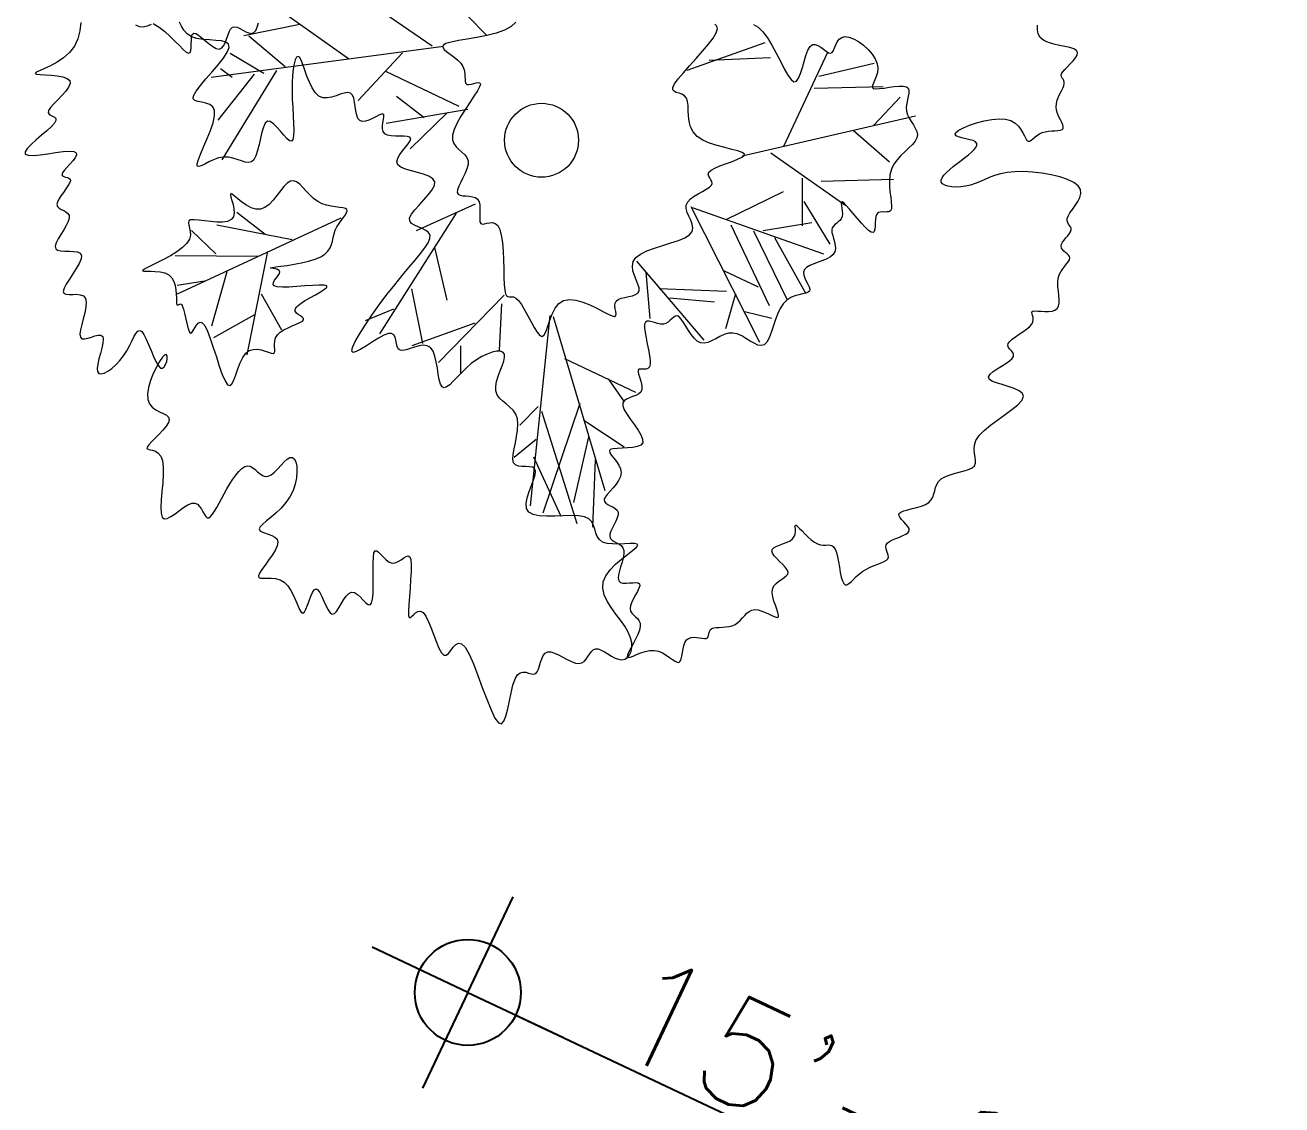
# Model space of a CAD drawing. Extents: x 2080 to 102399, y 2071 to 93424.
# Drawn here: x 81051.1 to 81335.9, y 80168.2 to 80413 of the extents above; entities that cross this region are included whole.
import ezdxf

# ---------------------------------------------------------------- set-up
doc = ezdxf.new("R2010")
doc.units = 0
doc.header["$LTSCALE"] = 20
doc.header["$MEASUREMENT"] = 0
doc.header["$PDMODE"] = 34
doc.header["$PDSIZE"] = 5
doc.layers.add('casuanut tree', color=100, linetype='Continuous', lineweight=5)
doc.layers.add('DIMLINE', color=254, linetype='Continuous')
doc.styles.add('STYLE1', font='romans.shx')
doc.dimstyles.get("Standard").update_dxf_attribs({"dimtxt": 24, "dimasz": 12, "dimexe": 0.18, "dimexo": 0.0625, "dimgap": 0, "dimtad": 1, "dimzin": 1, "dimdsep": 46, "dimlunit": 4, "dimtxsty": 'STYLE1', "dimblk": 'BLK', "dimcen": 0, "dimse1": 1, "dimse2": 1, "dimclrt": 3, "dimazin": 0, "dimtfac": 1, "dimtix": 1, "dimtmove": 2, "dimatfit": 3, "dimldrblk": 'BLK', "dimfxl": 1, "dimtolj": 1, "dimtzin": 0, "dimarcsym": 0})

# ---------------------------------------------------------------- blocks, each defined once
blk = doc.blocks.new('tr')
at = {"layer": 'casuanut tree'}
for p, q in [((-0.0583, 0.2167), (-0.2243, 0.4916)), ((-0.3239, 0.2318), (-0.4688, 0.3949)), ((-0.1639, 0.2197), (-0.333, 0.404)), ((-0.3994, 0.3164), (-0.5081, 0.3194)), ((-0.4447, 0.2439), (-0.499, 0.3164)), ((-0.487, 0.2409), (-0.5413, 0.2922)), ((-0.5473, 0.2469), (-0.5654, 0.2681)), ((-0.4628, 0.2409), (-0.6017, 0.0989)), ((-0.5051, 0.2439), (-0.5926, 0.1744)), ((-0.1428, 0.2137), (-0.5866, 0.256)), ((-0.2213, 0.2197), (-0.3239, 0.1502)), ((-0.1398, 0.0959), (-0.2605, 0.1925)), ((-0.2092, 0.0898), (-0.2515, 0.1412)), ((-0.1247, 0.0868), (-0.2817, 0.0959)), ((-0.1639, 0.0898), (-0.2485, 0.0385)), ((0.298, 0.0656), (0.455, 0.0838)), ((0.3433, 0.0747), (0.458, 0.0536)), ((0.445, -0.1163), (0.5666, 0.0392)), ((-0.6532, -0.073), (-0.6884, -0.0189)), ((-0.5062, -0.0793), (-0.6394, -0.0202)), ((-0.5539, -0.0579), (-0.5967, -0.0051)), ((0.526, -0.0217), (0.6544, -0.0487)), ((0.5395, -0.0014), (0.6476, -0.0014)), ((-0.4069, -0.0604), (-0.7425, -0.1308)), ((-0.5766, -0.0956), (-0.7299, -0.0592)), ((-0.5565, -0.0906), (-0.6394, -0.2729)), ((-0.1519, -0.0915), (-0.2726, -0.1156)), ((0.6206, -0.1163), (0.6814, -0.0758)), ((-0.6859, -0.1183), (-0.7387, -0.1145)), ((-0.6407, -0.1107), (-0.6922, -0.205)), ((-0.1911, -0.1005), (-0.3843, -0.2908)), ((0.3639, -0.1163), (0.7017, -0.1163)), ((0.5801, -0.1163), (0.6341, -0.1907)), ((0.4179, -0.1231), (0.5328, -0.2516)), ((-0.5866, -0.166), (-0.564, -0.2415)), ((-0.2454, -0.1549), (-0.2454, -0.2576)), ((0.2467, -0.1881), (0.3161, -0.4691)), ((0.249, -0.1907), (0.472, -0.3327)), ((0.4652, -0.1839), (0.445, -0.2718)), ((-0.608, -0.2025), (-0.6935, -0.2276)), ((0.307, -0.2274), (0.4248, -0.2002)), ((0.499, -0.1975), (0.6341, -0.2245)), ((-0.3058, -0.2214), (-0.3088, -0.3271)), ((0.458, -0.2274), (0.4882, -0.318)), ((-0.3481, -0.2516), (-0.4054, -0.2606)), ((0.3131, -0.2395), (0.3493, -0.4056)), ((0.3523, -0.2606), (0.3855, -0.4026)), ((-0.1368, -0.2727), (-0.2877, -0.3694)), ((0.1229, -0.2667), (0.2134, -0.4419)), ((0.3704, -0.2637), (0.464, -0.2697)), ((0.3885, -0.2818), (0.4218, -0.3966)), ((-0.1458, -0.2878), (-0.17, -0.3724)), ((0.135, -0.2908), (0.1229, -0.3785)), ((-0.2032, -0.312), (-0.33, -0.3271)), ((-0.0613, -0.3301), (-0.179, -0.6745)), ((-0.0552, -0.3331), (-0.0341, -0.6775)), ((0.1531, -0.3271), (0.2768, -0.3603)), ((0.2799, -0.3211), (0.3372, -0.3664)), ((-0.2394, -0.3482), (-0.2515, -0.3996)), ((0.1682, -0.3482), (0.2497, -0.3754)), ((0.2919, -0.3694), (0.2587, -0.4298)), ((0.301, -0.4056), (0.3493, -0.4298)), ((-0.0526, -0.416), (0.0645, -0.5084)), ((0.0195, -0.4723), (0.0397, -0.5219)), ((-0.1217, -0.4933), (-0.1639, -0.5204)), ((-0.0436, -0.5061), (-0.1585, -0.6932)), ((-0.1179, -0.5039), (-0.0999, -0.727)), ((-0.0432, -0.5386), (0.0202, -0.605)), ((-0.1398, -0.5537), (-0.1881, -0.5778)), ((-0.0413, -0.5715), (-0.0976, -0.6865)), ((-0.1517, -0.585), (-0.1269, -0.7067))]:
    blk.add_line(p, q, dxfattribs=at)
at = {"layer": 'casuanut tree', "color": 2}
blk.add_line((-0.0391, -0.6166), (-0.0729, -0.7406), dxfattribs=at)
at = {"layer": 'casuanut tree'}
for points in [[(-0.6709, 0.3806), (-0.6615, 0.3716), (-0.6529, 0.3611), (-0.6451, 0.35), (-0.6381, 0.3389), (-0.6318, 0.3287), (-0.6264, 0.3201), (-0.6217, 0.3138), (-0.6179, 0.3107), (-0.615, 0.3113), (-0.6126, 0.3148), (-0.6107, 0.3203), (-0.6089, 0.3269), (-0.6072, 0.3337), (-0.6053, 0.3397), (-0.6029, 0.344), (-0.5999, 0.3457), (-0.5962, 0.344), (-0.5917, 0.3396), (-0.5867, 0.3334), (-0.5814, 0.3262), (-0.5758, 0.3189), (-0.5702, 0.3124), (-0.5646, 0.3075), (-0.5594, 0.3051), (-0.5545, 0.3058), (-0.55, 0.3091), (-0.5457, 0.3143), (-0.5417, 0.3205), (-0.5377, 0.3269), (-0.5337, 0.3328), (-0.5297, 0.3375), (-0.5256, 0.34), (-0.5213, 0.34), (-0.5168, 0.3378), (-0.5122, 0.3343), (-0.5075, 0.33), (-0.5027, 0.3258), (-0.4979, 0.3224), (-0.4932, 0.3205), (-0.4885, 0.3209), (-0.4839, 0.324), (-0.4796, 0.3296), (-0.4756, 0.3373)], [(0.4411, 0.1222), (0.4484, 0.1148), (0.4551, 0.1045), (0.461, 0.0912), (0.4661, 0.0756), (0.4706, 0.0589), (0.4748, 0.0423), (0.4787, 0.0268), (0.4826, 0.0136), (0.4867, 0.0038), (0.4911, -0.0014), (0.496, -0.0013), (0.5013, 0.0033), (0.507, 0.0112), (0.5128, 0.0211), (0.5187, 0.0319), (0.5247, 0.0423), (0.5305, 0.0512), (0.5362, 0.0572), (0.5415, 0.0596), (0.5465, 0.0588), (0.5513, 0.0557), (0.5557, 0.0511), (0.5599, 0.046), (0.5639, 0.0412), (0.5676, 0.0375), (0.5711, 0.0358), (0.5744, 0.0367), (0.5776, 0.0397), (0.581, 0.044), (0.5846, 0.049), (0.5886, 0.0539), (0.5932, 0.058), (0.5986, 0.0604), (0.6048, 0.0606), (0.612, 0.0579), (0.6199, 0.0526), (0.6278, 0.0453), (0.6354, 0.0365), (0.6422, 0.0267), (0.6478, 0.0164), (0.6516, 0.0061), (0.6533, -0.0037), (0.6525, -0.0124), (0.6498, -0.0202), (0.646, -0.027), (0.6417, -0.0328), (0.6378, -0.0378), (0.6349, -0.0418), (0.6338, -0.0451), (0.6352, -0.0476), (0.6397, -0.0494), (0.6467, -0.0506), (0.6553, -0.0516), (0.6649, -0.0524), (0.6747, -0.0533), (0.6839, -0.0546), (0.6916, -0.0563), (0.6972, -0.0589), (0.7, -0.0623), (0.7005, -0.0665), (0.6992, -0.0715), (0.6967, -0.0772), (0.6937, -0.0833), (0.6907, -0.0899), (0.6883, -0.0968), (0.687, -0.1039), (0.6874, -0.1112), (0.6891, -0.1184), (0.6914, -0.1256), (0.6939, -0.1327), (0.6961, -0.1395), (0.6973, -0.1461), (0.6971, -0.1523), (0.6949, -0.158), (0.6904, -0.1633), (0.6838, -0.1683), (0.6759, -0.1732), (0.6671, -0.1783), (0.6579, -0.1838), (0.649, -0.19), (0.6409, -0.1971), (0.6341, -0.2054), (0.6291, -0.2148), (0.6256, -0.2252), (0.6233, -0.236), (0.6219, -0.2466), (0.6209, -0.2567), (0.62, -0.2657), (0.6189, -0.2732), (0.6172, -0.2786), (0.6147, -0.2817), (0.6114, -0.2828), (0.6076, -0.2825), (0.6034, -0.2816), (0.5992, -0.2804), (0.5951, -0.2797), (0.5912, -0.28), (0.588, -0.282), (0.5853, -0.2859), (0.5832, -0.2913), (0.5815, -0.2975), (0.5798, -0.3037), (0.578, -0.3091), (0.5759, -0.313), (0.5733, -0.3148), (0.5699, -0.3135), (0.5657, -0.3089), (0.5608, -0.3014), (0.5555, -0.292), (0.55, -0.2816), (0.5446, -0.271), (0.5395, -0.2611), (0.5351, -0.2528), (0.5317, -0.247), (0.5292, -0.2444), (0.5277, -0.2446), (0.5268, -0.247), (0.5263, -0.251), (0.5259, -0.2561), (0.5253, -0.2616), (0.5243, -0.2671), (0.5226, -0.2718), (0.5201, -0.2755), (0.5169, -0.2782), (0.5132, -0.2802), (0.5094, -0.282), (0.5057, -0.2837), (0.5024, -0.2858), (0.4997, -0.2885), (0.4979, -0.2921), (0.4971, -0.2969), (0.4971, -0.3027), (0.4975, -0.309), (0.4977, -0.3156), (0.4975, -0.3222), (0.4965, -0.3284), (0.4941, -0.3339), (0.49, -0.3383), (0.484, -0.3415), (0.4764, -0.3436), (0.4678, -0.3451), (0.4589, -0.3462), (0.4501, -0.3473), (0.442, -0.3488), (0.4352, -0.3509), (0.4303, -0.3541), (0.4276, -0.3585), (0.4268, -0.3639), (0.4274, -0.37), (0.4286, -0.3762), (0.4301, -0.3823), (0.4313, -0.3879), (0.4315, -0.3925), (0.4303, -0.3958), (0.4273, -0.3976), (0.4225, -0.3982), (0.4164, -0.3982), (0.4092, -0.3982), (0.4013, -0.3986), (0.393, -0.4001), (0.3845, -0.4031), (0.3763, -0.4082), (0.3685, -0.4157), (0.3612, -0.4251), (0.3543, -0.4355), (0.3477, -0.4462), (0.3414, -0.4564), (0.3353, -0.4652), (0.3293, -0.472), (0.3234, -0.4758), (0.3174, -0.4762), (0.3114, -0.4737), (0.3053, -0.469), (0.299, -0.463), (0.2924, -0.4564), (0.2855, -0.45), (0.2782, -0.4445), (0.2704, -0.4409), (0.2622, -0.4395), (0.2536, -0.44), (0.2449, -0.4417), (0.2362, -0.444), (0.2278, -0.4461), (0.2199, -0.4475), (0.2127, -0.4475), (0.2063, -0.4454), (0.2008, -0.4407), (0.1963, -0.434), (0.1925, -0.4259), (0.1892, -0.4171), (0.1863, -0.4082), (0.1836, -0.3999), (0.1809, -0.3929), (0.1781, -0.3879), (0.175, -0.3853), (0.1716, -0.3848), (0.1679, -0.3859), (0.1639, -0.3879), (0.1596, -0.3903), (0.1551, -0.3927), (0.1504, -0.3943), (0.1455, -0.3947), (0.1403, -0.3934), (0.1351, -0.3911), (0.13, -0.3881), (0.125, -0.3852), (0.1205, -0.383), (0.1165, -0.3821), (0.1131, -0.3832), (0.1105, -0.3868), (0.1089, -0.3933), (0.1079, -0.4022), (0.1074, -0.4128), (0.1072, -0.4242), (0.1069, -0.4358), (0.1064, -0.4467), (0.1055, -0.4561), (0.1038, -0.4634), (0.1013, -0.4679), (0.098, -0.4701), (0.0944, -0.4706), (0.0906, -0.47), (0.0869, -0.4689), (0.0835, -0.468), (0.0808, -0.4678), (0.079, -0.469), (0.0783, -0.4721), (0.0783, -0.4767), (0.0788, -0.4823), (0.0793, -0.4886), (0.0795, -0.4951), (0.079, -0.5012), (0.0775, -0.5066), (0.0745, -0.5107), (0.0699, -0.5134), (0.0641, -0.5148), (0.0576, -0.5156), (0.051, -0.5164), (0.0449, -0.5175), (0.0398, -0.5196), (0.0364, -0.5232), (0.0351, -0.5288), (0.0364, -0.5367), (0.0396, -0.5464), (0.044, -0.5574), (0.0488, -0.5688), (0.0532, -0.5799), (0.0565, -0.5902), (0.0578, -0.5989), (0.0565, -0.6054), (0.0519, -0.6091), (0.0448, -0.6104), (0.0358, -0.6101), (0.0258, -0.6086), (0.0158, -0.6067), (0.0065, -0.6049), (-0.0013, -0.6039), (-0.0066, -0.6043), (-0.0088, -0.6065), (-0.0086, -0.6104), (-0.0066, -0.6157), (-0.0036, -0.622), (-0.0003, -0.6291), (0.0025, -0.6366), (0.004, -0.6442), (0.0036, -0.6516), (0.0006, -0.6585), (-0.0044, -0.6649), (-0.0107, -0.6709), (-0.0178, -0.6764), (-0.0249, -0.6814), (-0.0313, -0.6861), (-0.0363, -0.6904), (-0.0392, -0.6944), (-0.0396, -0.6981), (-0.0379, -0.7015), (-0.0348, -0.7049), (-0.0308, -0.7082), (-0.0265, -0.7117), (-0.0227, -0.7153), (-0.02, -0.7193), (-0.0189, -0.7237), (-0.02, -0.7286), (-0.0228, -0.7339), (-0.0268, -0.7394), (-0.0315, -0.745), (-0.0361, -0.7505), (-0.0403, -0.7559), (-0.0434, -0.7609), (-0.0448, -0.7654), (-0.0442, -0.7693), (-0.042, -0.7729), (-0.0386, -0.7762), (-0.0347, -0.7795), (-0.0308, -0.783), (-0.0274, -0.7869), (-0.0252, -0.7915), (-0.0246, -0.7969), (-0.026, -0.8033), (-0.029, -0.8105), (-0.0331, -0.818), (-0.0375, -0.8257), (-0.0417, -0.8331), (-0.0451, -0.84), (-0.0471, -0.8461), (-0.0471, -0.851), (-0.0446, -0.8546), (-0.0402, -0.857), (-0.0344, -0.8585), (-0.0281, -0.8596), (-0.0218, -0.8606), (-0.0162, -0.8616), (-0.012, -0.8632), (-0.0099, -0.8657), (-0.0104, -0.8692), (-0.0129, -0.8736), (-0.017, -0.8788), (-0.0219, -0.8844), (-0.0271, -0.8903), (-0.0319, -0.8963), (-0.0358, -0.902), (-0.0381, -0.9074), (-0.0383, -0.9122), (-0.037, -0.9165), (-0.0345, -0.9206), (-0.0316, -0.9247), (-0.0288, -0.9289), (-0.0267, -0.9335), (-0.0258, -0.9387), (-0.0268, -0.9446), (-0.03, -0.9513), (-0.035, -0.9587), (-0.041, -0.9662), (-0.0475, -0.9737), (-0.0537, -0.9807), (-0.059, -0.9869), (-0.0626, -0.9918), (-0.064, -0.9953), (-0.0626, -0.9969), (-0.0587, -0.9972), (-0.0529, -0.9965), (-0.0455, -0.9953), (-0.0372, -0.9941), (-0.0283, -0.9934), (-0.0195, -0.9936), (-0.0111, -0.9953), (-0.0035, -0.9987), (0.0032, -1.0034), (0.0091, -1.0089), (0.0143, -1.0146), (0.0188, -1.0199), (0.0228, -1.0243), (0.0264, -1.0271), (0.0295, -1.0279), (0.0323, -1.0263), (0.0349, -1.0226), (0.0375, -1.0174), (0.04, -1.0113), (0.0428, -1.0049), (0.0458, -0.9988), (0.0492, -0.9935), (0.0531, -0.9896), (0.0576, -0.9876), (0.0626, -0.9872), (0.0678, -0.9879), (0.073, -0.9895), (0.078, -0.9914), (0.0827, -0.9933), (0.0869, -0.9947), (0.0903, -0.9953), (0.0928, -0.9947), (0.0946, -0.9931), (0.096, -0.9909), (0.0972, -0.9882), (0.0984, -0.9855), (0.0999, -0.9829), (0.102, -0.9808), (0.1049, -0.9795), (0.1088, -0.9791), (0.1135, -0.9795), (0.119, -0.9804), (0.1249, -0.9815), (0.1312, -0.9824), (0.1375, -0.983), (0.1439, -0.9829), (0.15, -0.9817), (0.1557, -0.9795), (0.1611, -0.9764), (0.1663, -0.9728), (0.1714, -0.9692), (0.1764, -0.966), (0.1816, -0.9635), (0.187, -0.9623), (0.1927, -0.9626), (0.1988, -0.9648), (0.2051, -0.9683), (0.2113, -0.9728), (0.2172, -0.9774), (0.2226, -0.9816), (0.2273, -0.9849), (0.2309, -0.9867), (0.2333, -0.9863), (0.2343, -0.9833), (0.2342, -0.9781), (0.2335, -0.9713), (0.2326, -0.9634), (0.2318, -0.955), (0.2315, -0.9466), (0.2323, -0.9388), (0.2344, -0.9322), (0.2382, -0.927), (0.2432, -0.9232), (0.249, -0.9204), (0.255, -0.9181), (0.2606, -0.916), (0.2654, -0.9138), (0.2689, -0.911), (0.2704, -0.9074), (0.2697, -0.9026), (0.2673, -0.8968), (0.2636, -0.8905), (0.2593, -0.8839), (0.2551, -0.8773), (0.2516, -0.8711), (0.2494, -0.8656), (0.249, -0.8612), (0.2511, -0.858), (0.2551, -0.8559), (0.2607, -0.8545), (0.2672, -0.8536), (0.2742, -0.8527), (0.2812, -0.8517), (0.2876, -0.8501), (0.293, -0.8477), (0.2969, -0.8442), (0.2995, -0.84), (0.3011, -0.8355), (0.3021, -0.8312), (0.3027, -0.8274), (0.3032, -0.8247), (0.304, -0.8234), (0.3053, -0.824), (0.3074, -0.8268), (0.3103, -0.8313), (0.3137, -0.8372), (0.3177, -0.8438), (0.3221, -0.8508), (0.3269, -0.8574), (0.3318, -0.8633), (0.3369, -0.8679), (0.3419, -0.8709), (0.3468, -0.8726), (0.3515, -0.8736), (0.3559, -0.8743), (0.3597, -0.8752), (0.363, -0.877), (0.3655, -0.88), (0.3673, -0.8848), (0.3681, -0.8918), (0.3682, -0.9005), (0.3679, -0.9102), (0.3674, -0.9203), (0.3669, -0.9303), (0.3668, -0.9393), (0.3672, -0.947), (0.3684, -0.9524), (0.3706, -0.9554), (0.3738, -0.956), (0.3779, -0.9548), (0.3827, -0.9523), (0.3884, -0.9489), (0.3947, -0.945), (0.4016, -0.9412), (0.4089, -0.9378), (0.4167, -0.9353), (0.4246, -0.9335), (0.4324, -0.9322), (0.4399, -0.9312), (0.4467, -0.9302), (0.4526, -0.9291), (0.4574, -0.9276), (0.4607, -0.9254), (0.4625, -0.9225), (0.463, -0.9189), (0.4628, -0.9149), (0.4623, -0.9108), (0.4619, -0.9066), (0.4621, -0.9026), (0.4635, -0.899), (0.4664, -0.8961), (0.4711, -0.894), (0.4772, -0.8924), (0.4842, -0.8912), (0.4915, -0.8902), (0.4986, -0.889), (0.5048, -0.8875), (0.5097, -0.8855), (0.5125, -0.8826), (0.513, -0.8787), (0.5117, -0.8741), (0.5092, -0.869), (0.506, -0.8637), (0.503, -0.8585), (0.5008, -0.8537), (0.5, -0.8496), (0.5013, -0.8465), (0.5051, -0.8446), (0.5111, -0.8435), (0.5187, -0.8431), (0.5273, -0.843), (0.5364, -0.8428), (0.5454, -0.8422), (0.5538, -0.841), (0.5609, -0.8386), (0.5664, -0.8351), (0.5706, -0.8304), (0.5739, -0.8251), (0.5768, -0.8195), (0.5798, -0.8138), (0.5833, -0.8085), (0.5877, -0.8039), (0.5936, -0.8003), (0.6012, -0.798), (0.6102, -0.7967), (0.6199, -0.796), (0.6299, -0.7957), (0.6396, -0.7953), (0.6484, -0.7945), (0.6557, -0.7929), (0.6611, -0.7902), (0.6642, -0.7861), (0.6656, -0.7808), (0.666, -0.7745), (0.6663, -0.7674), (0.6674, -0.7597), (0.6698, -0.7518), (0.6746, -0.7439), (0.6825, -0.7361), (0.694, -0.7287), (0.7081, -0.7216), (0.7238, -0.7149), (0.7397, -0.7083), (0.7546, -0.702), (0.7674, -0.6957), (0.7768, -0.6894), (0.7816, -0.6831), (0.781, -0.6768), (0.776, -0.6704), (0.7678, -0.664), (0.7577, -0.6578), (0.7471, -0.6518), (0.7373, -0.6461), (0.7296, -0.6407), (0.7253, -0.6358), (0.7254, -0.6314), (0.7293, -0.6274), (0.736, -0.6238), (0.7445, -0.6205), (0.7538, -0.6172), (0.763, -0.6141), (0.7711, -0.6109), (0.7771, -0.6076), (0.7803, -0.6042), (0.7812, -0.6005), (0.7804, -0.5968), (0.7787, -0.593), (0.7766, -0.5892), (0.7751, -0.5855), (0.7746, -0.5818), (0.776, -0.5783), (0.7797, -0.5751), (0.7853, -0.5719), (0.7924, -0.5689), (0.8002, -0.5658), (0.8082, -0.5627), (0.8159, -0.5595), (0.8226, -0.5561), (0.8278, -0.5524), (0.831, -0.5485), (0.8327, -0.5444), (0.8331, -0.5405), (0.833, -0.5368), (0.8327, -0.5336), (0.8327, -0.531), (0.8335, -0.5294), (0.8357, -0.5288), (0.8394, -0.5293), (0.8446, -0.5307), (0.8508, -0.5326), (0.8575, -0.5345), (0.8644, -0.5361), (0.871, -0.5368), (0.8769, -0.5364), (0.8818, -0.5344), (0.8854, -0.5305), (0.8878, -0.525), (0.8893, -0.5182), (0.8904, -0.5106), (0.8913, -0.5025), (0.8924, -0.4943), (0.894, -0.4864), (0.8965, -0.4792), (0.8999, -0.4729), (0.9042, -0.4676), (0.909, -0.463), (0.9138, -0.459), (0.9183, -0.4556), (0.9223, -0.4524), (0.9252, -0.4494), (0.9269, -0.4465), (0.9269, -0.4435), (0.9257, -0.4404), (0.9237, -0.4372), (0.9212, -0.434), (0.9188, -0.4307), (0.9167, -0.4273), (0.9155, -0.424), (0.9156, -0.4206), (0.9172, -0.4172), (0.9201, -0.4138), (0.9239, -0.4105), (0.9281, -0.4072), (0.9324, -0.404), (0.9363, -0.4008), (0.9395, -0.3977), (0.9415, -0.3947), (0.9421, -0.3917), (0.9415, -0.3889), (0.9403, -0.3859), (0.939, -0.3828), (0.9379, -0.3795), (0.9377, -0.376), (0.9387, -0.372), (0.9415, -0.3676), (0.9463, -0.3627), (0.9524, -0.3573), (0.9592, -0.3514), (0.9657, -0.3451), (0.9712, -0.3383), (0.9748, -0.3312), (0.9756, -0.3237), (0.973, -0.3158), (0.9663, -0.3076), (0.9561, -0.2994), (0.943, -0.2914), (0.9279, -0.2838), (0.9114, -0.2769), (0.8943, -0.2709), (0.8775, -0.2662), (0.8616, -0.2628), (0.8472, -0.2611), (0.8342, -0.2607), (0.8225, -0.2613), (0.8117, -0.2627), (0.8017, -0.2644), (0.7922, -0.2662), (0.783, -0.2676), (0.7737, -0.2685), (0.7644, -0.2684), (0.7552, -0.2675), (0.7464, -0.2659), (0.7384, -0.2637), (0.7315, -0.2609), (0.7261, -0.2577), (0.7224, -0.2542), (0.7208, -0.2504), (0.7216, -0.2466), (0.7244, -0.2426), (0.729, -0.2387), (0.735, -0.2347), (0.7422, -0.2306), (0.7501, -0.2267), (0.7585, -0.2227), (0.767, -0.2189), (0.7753, -0.2151), (0.783, -0.2115), (0.79, -0.2079), (0.7958, -0.2044), (0.8002, -0.2009), (0.8029, -0.1975), (0.8036, -0.1941), (0.8019, -0.1907), (0.7978, -0.1873), (0.7919, -0.184), (0.7851, -0.1806), (0.7784, -0.1773), (0.7725, -0.1741), (0.7685, -0.1709), (0.7671, -0.1678), (0.7692, -0.1648), (0.7755, -0.1619), (0.7853, -0.1593), (0.7978, -0.1573), (0.8119, -0.1559), (0.8268, -0.1554), (0.8416, -0.1561), (0.8554, -0.158), (0.8672, -0.1614), (0.8764, -0.1664), (0.8832, -0.1726), (0.888, -0.1796), (0.8913, -0.1869), (0.8934, -0.194), (0.8949, -0.2005), (0.8961, -0.206), (0.8976, -0.2099), (0.8996, -0.2119), (0.9022, -0.2123), (0.9054, -0.2114), (0.9091, -0.2097), (0.9134, -0.2075), (0.9182, -0.2053), (0.9234, -0.2033), (0.9291, -0.202), (0.9352, -0.2016), (0.9415, -0.202), (0.9477, -0.2028), (0.9536, -0.2038), (0.959, -0.2046), (0.9636, -0.205), (0.9673, -0.2046), (0.9697, -0.2031), (0.9707, -0.2003), (0.9706, -0.1964), (0.9697, -0.1915), (0.9684, -0.1859), (0.967, -0.1798), (0.966, -0.1733), (0.9656, -0.1667), (0.9663, -0.1603), (0.9682, -0.1541), (0.9711, -0.1483), (0.9747, -0.1428), (0.9787, -0.1376), (0.9826, -0.1328), (0.9862, -0.1284), (0.9892, -0.1244), (0.991, -0.1208), (0.9917, -0.1177), (0.9914, -0.1148), (0.9906, -0.1121), (0.9896, -0.1096), (0.989, -0.107), (0.9891, -0.1044), (0.9904, -0.1015), (0.9933, -0.0983), (0.998, -0.0947), (1.004, -0.0908), (1.0106, -0.0866), (1.0171, -0.0822), (1.0228, -0.0778), (1.027, -0.0733), (1.0291, -0.0688), (1.0282, -0.0645), (1.024, -0.0604), (1.0171, -0.0563), (1.0083, -0.0521), (0.9985, -0.0477), (0.9885, -0.043), (0.9793, -0.0377), (0.9716, -0.0318), (0.9663, -0.0251), (0.964, -0.0175), (0.9644, -0.0092), (0.9667, -0.0006)], [(-0.8046, 0.4137), (-0.8099, 0.3989), (-0.8169, 0.3849), (-0.8262, 0.3727), (-0.838, 0.363), (-0.8513, 0.3557), (-0.8653, 0.3503), (-0.879, 0.3465), (-0.8914, 0.3439), (-0.9015, 0.342), (-0.9082, 0.3405), (-0.9107, 0.3389), (-0.9083, 0.337), (-0.9018, 0.3347), (-0.8926, 0.3319), (-0.882, 0.3286), (-0.8711, 0.3249), (-0.8613, 0.3207), (-0.8538, 0.316), (-0.8499, 0.3107), (-0.8505, 0.305), (-0.8548, 0.2989), (-0.8619, 0.2927), (-0.8707, 0.2864), (-0.8802, 0.2802), (-0.8892, 0.2744), (-0.8967, 0.2692), (-0.9017, 0.2645), (-0.9034, 0.2607), (-0.9025, 0.2575), (-0.9, 0.2547), (-0.8968, 0.252), (-0.8938, 0.2493), (-0.892, 0.2463), (-0.8925, 0.2428), (-0.8961, 0.2386), (-0.9034, 0.2335), (-0.9136, 0.2278), (-0.9253, 0.2216), (-0.9374, 0.2152), (-0.9486, 0.209), (-0.9575, 0.2031), (-0.9629, 0.1979), (-0.9636, 0.1935), (-0.9587, 0.1903), (-0.9492, 0.1879), (-0.9364, 0.1862), (-0.9218, 0.1848), (-0.9067, 0.1836), (-0.8925, 0.1821), (-0.8806, 0.1803), (-0.8724, 0.1778), (-0.8689, 0.1744), (-0.8694, 0.1702), (-0.873, 0.1656), (-0.8787, 0.1607), (-0.8856, 0.1558), (-0.8925, 0.151), (-0.8986, 0.1466), (-0.9028, 0.1428), (-0.9045, 0.1398), (-0.9039, 0.1375), (-0.9018, 0.1355), (-0.8989, 0.1338), (-0.8957, 0.1321), (-0.893, 0.1302), (-0.8914, 0.1278), (-0.8916, 0.1248), (-0.8939, 0.121), (-0.8981, 0.1166), (-0.9035, 0.1117), (-0.9094, 0.1065), (-0.9153, 0.1012), (-0.9205, 0.096), (-0.9244, 0.091), (-0.9265, 0.0865), (-0.9261, 0.0826), (-0.924, 0.079), (-0.9206, 0.0758), (-0.9167, 0.0725), (-0.913, 0.0692), (-0.9101, 0.0654), (-0.9088, 0.0611), (-0.9096, 0.0561), (-0.913, 0.0501), (-0.9184, 0.0436), (-0.925, 0.0366), (-0.9321, 0.0294), (-0.9387, 0.0225), (-0.9441, 0.016), (-0.9474, 0.0102), (-0.9478, 0.0054), (-0.9449, 0.0017), (-0.9392, -0.001), (-0.9318, -0.0032), (-0.9236, -0.0052), (-0.9157, -0.0073), (-0.9089, -0.01), (-0.9043, -0.0135), (-0.9028, -0.0183), (-0.9051, -0.0245), (-0.9106, -0.0319), (-0.9181, -0.04), (-0.9267, -0.0484), (-0.9355, -0.0568), (-0.9433, -0.0646), (-0.9493, -0.0714), (-0.9524, -0.0769), (-0.9518, -0.0807), (-0.9483, -0.0833), (-0.9426, -0.085), (-0.9357, -0.0865), (-0.9286, -0.0881), (-0.922, -0.0905), (-0.9168, -0.0941), (-0.9141, -0.0994), (-0.9143, -0.1068), (-0.917, -0.1157), (-0.9214, -0.1257), (-0.9266, -0.1361), (-0.9319, -0.1462), (-0.9364, -0.1555), (-0.9394, -0.1634), (-0.94, -0.1693), (-0.9377, -0.1727), (-0.933, -0.1742), (-0.9267, -0.1743), (-0.9196, -0.1737), (-0.9124, -0.173), (-0.9059, -0.1729), (-0.901, -0.1741), (-0.8983, -0.1772), (-0.8984, -0.1826), (-0.9009, -0.1899), (-0.905, -0.1985), (-0.9098, -0.2079), (-0.9148, -0.2174), (-0.9192, -0.2263), (-0.9222, -0.2342), (-0.9231, -0.2403), (-0.9213, -0.2442), (-0.9171, -0.246), (-0.9111, -0.2459), (-0.9035, -0.244), (-0.895, -0.2404), (-0.8859, -0.2355), (-0.8767, -0.2294), (-0.8679, -0.2223), (-0.8599, -0.2143), (-0.8527, -0.2061), (-0.8462, -0.1983), (-0.8405, -0.1914), (-0.8354, -0.186), (-0.831, -0.1828), (-0.8272, -0.1823), (-0.824, -0.1851), (-0.8213, -0.1915), (-0.8189, -0.2008), (-0.8168, -0.212), (-0.8148, -0.2241), (-0.8128, -0.236), (-0.8105, -0.2467), (-0.8079, -0.2552), (-0.8049, -0.2606), (-0.8012, -0.262), (-0.7974, -0.2602), (-0.7937, -0.2562), (-0.7905, -0.251), (-0.7883, -0.2456), (-0.7874, -0.2409), (-0.7883, -0.2381), (-0.7913, -0.238), (-0.7967, -0.2415), (-0.8039, -0.2481), (-0.812, -0.2571), (-0.8205, -0.2678), (-0.8285, -0.2794), (-0.8352, -0.2914), (-0.84, -0.303), (-0.842, -0.3135), (-0.8408, -0.3224), (-0.8371, -0.3298), (-0.8316, -0.336), (-0.8254, -0.3413), (-0.8193, -0.346), (-0.8141, -0.3505), (-0.8109, -0.3549), (-0.8105, -0.3597), (-0.8134, -0.3651), (-0.8192, -0.3708), (-0.8269, -0.3768), (-0.8357, -0.3827), (-0.8446, -0.3883), (-0.8528, -0.3935), (-0.8593, -0.3979), (-0.8634, -0.4014), (-0.8644, -0.4039), (-0.8627, -0.4057), (-0.8592, -0.4074), (-0.8547, -0.4096), (-0.8498, -0.4127), (-0.8454, -0.4173), (-0.8421, -0.4239), (-0.8409, -0.433), (-0.8421, -0.4449), (-0.8454, -0.459), (-0.8499, -0.4744), (-0.855, -0.49), (-0.8598, -0.5051), (-0.8637, -0.5187), (-0.8659, -0.5299), (-0.8657, -0.5378), (-0.8625, -0.5417), (-0.8568, -0.5423), (-0.8492, -0.5404), (-0.8403, -0.5369), (-0.8308, -0.5327), (-0.8213, -0.5286), (-0.8125, -0.5255), (-0.8049, -0.5243), (-0.799, -0.5255), (-0.7947, -0.5289), (-0.7916, -0.5338), (-0.7894, -0.5395), (-0.7877, -0.5454), (-0.7862, -0.5509), (-0.7845, -0.5553), (-0.7823, -0.5581), (-0.7794, -0.5586), (-0.7757, -0.5572), (-0.7712, -0.5539), (-0.7661, -0.5492), (-0.7605, -0.5432), (-0.7543, -0.5363), (-0.7477, -0.5288), (-0.7407, -0.5209), (-0.7334, -0.5128), (-0.7259, -0.505), (-0.7184, -0.4977), (-0.711, -0.4911), (-0.7038, -0.4857), (-0.6971, -0.4817), (-0.691, -0.4794), (-0.6855, -0.4792), (-0.6808, -0.4811), (-0.6767, -0.4847), (-0.673, -0.4894), (-0.6695, -0.4945), (-0.6658, -0.4995), (-0.6618, -0.5037), (-0.6571, -0.5066), (-0.6517, -0.5073), (-0.6453, -0.5057), (-0.6382, -0.5022), (-0.6307, -0.4975), (-0.6232, -0.4924), (-0.6158, -0.4876), (-0.6091, -0.4839), (-0.6033, -0.482), (-0.5988, -0.4826), (-0.5958, -0.4862), (-0.5944, -0.4926), (-0.5946, -0.501), (-0.5964, -0.511), (-0.5999, -0.522), (-0.605, -0.5333), (-0.6117, -0.5444), (-0.6202, -0.5547), (-0.6302, -0.5637), (-0.6413, -0.5716), (-0.6526, -0.5783), (-0.6637, -0.5841), (-0.6737, -0.5891), (-0.6821, -0.5935), (-0.6881, -0.5974), (-0.6911, -0.6009), (-0.6907, -0.6042), (-0.6875, -0.6074), (-0.6825, -0.6107), (-0.6765, -0.6143), (-0.6705, -0.6182), (-0.6655, -0.6226), (-0.6623, -0.6277), (-0.6619, -0.6336), (-0.6648, -0.6403), (-0.6706, -0.6477), (-0.6782, -0.6554), (-0.6868, -0.6631), (-0.6954, -0.6705), (-0.7032, -0.6773), (-0.7092, -0.6831), (-0.7125, -0.6876), (-0.7125, -0.6907), (-0.7096, -0.6927), (-0.7044, -0.6942), (-0.6976, -0.6955), (-0.6899, -0.6973), (-0.6818, -0.7), (-0.6741, -0.7041), (-0.6675, -0.7102), (-0.6624, -0.7184), (-0.6586, -0.7283), (-0.6559, -0.739), (-0.6538, -0.7496), (-0.6522, -0.7594), (-0.6505, -0.7675), (-0.6486, -0.7732), (-0.6461, -0.7755), (-0.6427, -0.7741), (-0.6386, -0.7695), (-0.634, -0.763), (-0.6291, -0.7554), (-0.6241, -0.7479), (-0.6193, -0.7415), (-0.615, -0.7372), (-0.6112, -0.7361), (-0.6082, -0.7389), (-0.6058, -0.7449), (-0.6038, -0.753), (-0.602, -0.7623), (-0.6002, -0.7717), (-0.598, -0.7801), (-0.5954, -0.7867), (-0.592, -0.7902), (-0.5878, -0.79), (-0.5828, -0.7868), (-0.5772, -0.7815), (-0.5712, -0.7751), (-0.565, -0.7685), (-0.5588, -0.7628), (-0.5527, -0.7588), (-0.547, -0.7575), (-0.5418, -0.7596), (-0.537, -0.7643), (-0.5326, -0.7705), (-0.5286, -0.7772), (-0.5248, -0.7833), (-0.5212, -0.7876), (-0.5177, -0.7891), (-0.5144, -0.7868), (-0.511, -0.7799), (-0.5076, -0.7692), (-0.5043, -0.756), (-0.501, -0.7414), (-0.4977, -0.7268), (-0.4946, -0.7133), (-0.4915, -0.7021), (-0.4885, -0.6944), (-0.4855, -0.6911), (-0.4826, -0.6917), (-0.4796, -0.695), (-0.4764, -0.7003), (-0.4728, -0.7066), (-0.4688, -0.7128), (-0.4643, -0.7181), (-0.4592, -0.7214), (-0.4534, -0.7223), (-0.4472, -0.7211), (-0.4411, -0.7189), (-0.4353, -0.7165), (-0.4302, -0.7148), (-0.4263, -0.7146), (-0.4238, -0.7169), (-0.4232, -0.7226), (-0.4246, -0.7321), (-0.4277, -0.7448), (-0.432, -0.7595), (-0.4368, -0.7751), (-0.4417, -0.7906), (-0.4461, -0.8048), (-0.4495, -0.8167), (-0.4513, -0.8251), (-0.4512, -0.8294), (-0.4493, -0.8302), (-0.4461, -0.8287), (-0.4419, -0.8261), (-0.4371, -0.8234), (-0.4321, -0.8218), (-0.4274, -0.8224), (-0.4232, -0.8262), (-0.4198, -0.8342), (-0.4171, -0.8454), (-0.415, -0.8586), (-0.413, -0.8727), (-0.4111, -0.8865), (-0.4089, -0.8988), (-0.4063, -0.9084), (-0.4029, -0.9141), (-0.3986, -0.9152), (-0.3937, -0.9128), (-0.3882, -0.9083), (-0.3823, -0.9033), (-0.3764, -0.8993), (-0.3706, -0.8978), (-0.3651, -0.9004), (-0.3601, -0.9085), (-0.3558, -0.9231), (-0.352, -0.9429), (-0.3487, -0.966), (-0.3455, -0.9903), (-0.3423, -1.0141), (-0.3389, -1.0354), (-0.3351, -1.0523), (-0.3308, -1.0629), (-0.3258, -1.0658), (-0.3202, -1.062), (-0.3142, -1.0532), (-0.3077, -1.0409), (-0.3011, -1.0267), (-0.2944, -1.0122), (-0.2878, -0.9989), (-0.2813, -0.9885), (-0.2751, -0.9821), (-0.2693, -0.9793), (-0.2637, -0.9791), (-0.2585, -0.9808), (-0.2536, -0.9833), (-0.249, -0.9858), (-0.2447, -0.9875), (-0.2407, -0.9874), (-0.2371, -0.9849), (-0.2336, -0.9805), (-0.2302, -0.9748), (-0.2267, -0.9686), (-0.223, -0.9626), (-0.2189, -0.9574), (-0.2144, -0.9538), (-0.2092, -0.9524), (-0.2034, -0.9538), (-0.197, -0.9574), (-0.1902, -0.9626), (-0.1832, -0.9686), (-0.1761, -0.9748), (-0.1692, -0.9805), (-0.1625, -0.9849), (-0.1563, -0.9874), (-0.1507, -0.9874), (-0.1456, -0.9855), (-0.1409, -0.9822), (-0.1365, -0.9781), (-0.1322, -0.9739), (-0.128, -0.9703), (-0.1237, -0.9678), (-0.1191, -0.9671), (-0.1143, -0.9686), (-0.1093, -0.972), (-0.104, -0.9767), (-0.0985, -0.982), (-0.0928, -0.9875), (-0.087, -0.9925), (-0.0811, -0.9964), (-0.0752, -0.9986), (-0.0694, -0.9988), (-0.0638, -0.9969), (-0.0587, -0.9931), (-0.0545, -0.9875), (-0.0515, -0.9803), (-0.0497, -0.9716), (-0.0497, -0.9615), (-0.0516, -0.9502), (-0.0555, -0.9379), (-0.0608, -0.9248), (-0.0667, -0.9113), (-0.0724, -0.8975), (-0.077, -0.8839), (-0.0798, -0.8706), (-0.0798, -0.8581), (-0.0764, -0.8465), (-0.0689, -0.8362), (-0.0583, -0.827), (-0.0458, -0.819), (-0.0326, -0.812), (-0.0198, -0.8061), (-0.0087, -0.801), (-0.0005, -0.7969), (0.0036, -0.7936), (0.0028, -0.7909), (-0.0022, -0.7888), (-0.0103, -0.7869), (-0.0205, -0.785), (-0.0317, -0.7828), (-0.0428, -0.7801), (-0.0528, -0.7766), (-0.0606, -0.7722), (-0.0654, -0.7665), (-0.0679, -0.7599), (-0.0689, -0.7527), (-0.0693, -0.7451), (-0.0701, -0.7376), (-0.072, -0.7303), (-0.0761, -0.7237), (-0.0831, -0.7181), (-0.0938, -0.7136), (-0.1072, -0.7099), (-0.1223, -0.7068), (-0.138, -0.7038), (-0.1532, -0.7006), (-0.1667, -0.6967), (-0.1775, -0.6917), (-0.1845, -0.6854), (-0.1868, -0.6774), (-0.1852, -0.6681), (-0.1809, -0.658), (-0.1747, -0.6475), (-0.1679, -0.6372), (-0.1615, -0.6275), (-0.1565, -0.619), (-0.1541, -0.6121), (-0.1549, -0.6072), (-0.1584, -0.6038), (-0.1639, -0.6015), (-0.1705, -0.5997), (-0.1774, -0.598), (-0.1837, -0.5957), (-0.1885, -0.5923), (-0.1912, -0.5874), (-0.1911, -0.5804), (-0.1886, -0.5718), (-0.1845, -0.5619), (-0.1795, -0.5512), (-0.1744, -0.5399), (-0.1698, -0.5286), (-0.1666, -0.5176), (-0.1653, -0.5073), (-0.1666, -0.4982), (-0.1699, -0.4899), (-0.1745, -0.4824), (-0.1798, -0.4752), (-0.185, -0.4683), (-0.1895, -0.4614), (-0.1926, -0.4542), (-0.1935, -0.4465), (-0.1917, -0.4381), (-0.1879, -0.4293), (-0.1827, -0.4203), (-0.1769, -0.4114), (-0.1711, -0.4029), (-0.1662, -0.395), (-0.1629, -0.388), (-0.1619, -0.3823), (-0.1638, -0.3779), (-0.1683, -0.375), (-0.1751, -0.3735), (-0.1836, -0.3734), (-0.1935, -0.3746), (-0.2044, -0.377), (-0.2157, -0.3807), (-0.2272, -0.3856), (-0.2384, -0.3916), (-0.2491, -0.3982), (-0.2591, -0.4047), (-0.2682, -0.4106), (-0.2762, -0.4153), (-0.2828, -0.4181), (-0.288, -0.4186), (-0.2914, -0.4161), (-0.2931, -0.4102), (-0.2934, -0.4015), (-0.2928, -0.391), (-0.292, -0.3793), (-0.2913, -0.3674), (-0.2914, -0.356), (-0.2928, -0.3461), (-0.2959, -0.3383), (-0.3012, -0.3334), (-0.3082, -0.3309), (-0.3164, -0.3302), (-0.3251, -0.3306), (-0.3337, -0.3314), (-0.3417, -0.3321), (-0.3484, -0.332), (-0.3533, -0.3304), (-0.3561, -0.3269), (-0.3571, -0.3219), (-0.3571, -0.3161), (-0.3569, -0.3099), (-0.3571, -0.304), (-0.3586, -0.2991), (-0.362, -0.2956), (-0.368, -0.2944), (-0.3771, -0.2956), (-0.3885, -0.2988), (-0.4011, -0.303), (-0.4137, -0.3075), (-0.4254, -0.3114), (-0.435, -0.3139), (-0.4413, -0.3141), (-0.4434, -0.3113), (-0.4404, -0.3048), (-0.4329, -0.2951), (-0.4215, -0.2828), (-0.4071, -0.2686), (-0.3905, -0.2532), (-0.3725, -0.2373), (-0.3538, -0.2215), (-0.3353, -0.2065), (-0.3177, -0.1928), (-0.3014, -0.1806), (-0.2866, -0.1696), (-0.2738, -0.1597), (-0.2633, -0.1509), (-0.2554, -0.1431), (-0.2504, -0.1361), (-0.2486, -0.1299), (-0.2503, -0.1242), (-0.2545, -0.1191), (-0.2603, -0.1142), (-0.2668, -0.1096), (-0.2729, -0.1049), (-0.2776, -0.1001), (-0.28, -0.0949), (-0.279, -0.0893), (-0.2741, -0.0831), (-0.266, -0.0764), (-0.256, -0.0693), (-0.2451, -0.062), (-0.2346, -0.0545), (-0.2257, -0.0471), (-0.2194, -0.0399), (-0.2171, -0.033), (-0.2194, -0.0264), (-0.2257, -0.0202), (-0.2346, -0.0142), (-0.245, -0.0084), (-0.2557, -0.0028), (-0.2656, 0.0029), (-0.2734, 0.0086), (-0.2779, 0.0144), (-0.2784, 0.0204), (-0.2755, 0.0265), (-0.2701, 0.0325), (-0.2634, 0.0383), (-0.2563, 0.0438), (-0.2499, 0.0489), (-0.2451, 0.0534), (-0.243, 0.0572), (-0.2443, 0.0602), (-0.2485, 0.0626), (-0.2547, 0.0646), (-0.2623, 0.0665), (-0.2703, 0.0685), (-0.278, 0.0708), (-0.2845, 0.0737), (-0.2892, 0.0775), (-0.2913, 0.0822), (-0.2913, 0.0876), (-0.2899, 0.0933), (-0.2876, 0.099), (-0.2852, 0.1044), (-0.2833, 0.109), (-0.2825, 0.1126), (-0.2835, 0.1147), (-0.2868, 0.1151), (-0.2919, 0.1143), (-0.2982, 0.1128), (-0.3054, 0.111), (-0.3126, 0.1096), (-0.3195, 0.109), (-0.3254, 0.1097), (-0.3297, 0.1124), (-0.3321, 0.1173), (-0.333, 0.124), (-0.3328, 0.132), (-0.3321, 0.1404), (-0.3315, 0.1489), (-0.3314, 0.1566), (-0.3325, 0.1631), (-0.3353, 0.1676), (-0.3402, 0.1699), (-0.3467, 0.1703), (-0.3545, 0.1696), (-0.3631, 0.1686), (-0.3719, 0.168), (-0.3805, 0.1684), (-0.3883, 0.1707), (-0.395, 0.1755), (-0.4001, 0.1833), (-0.4039, 0.1936), (-0.4065, 0.2053), (-0.4084, 0.2176), (-0.4098, 0.2297), (-0.411, 0.2406), (-0.4124, 0.2495), (-0.4141, 0.2555), (-0.4166, 0.2579), (-0.4197, 0.2568), (-0.4232, 0.2526), (-0.427, 0.2457), (-0.4309, 0.2363), (-0.4349, 0.2248), (-0.4387, 0.2116), (-0.4423, 0.1969), (-0.4455, 0.1813), (-0.4483, 0.1654), (-0.451, 0.1498), (-0.4536, 0.1354), (-0.4561, 0.1228), (-0.4588, 0.1128), (-0.4616, 0.1061), (-0.4648, 0.1034), (-0.4684, 0.1052), (-0.4723, 0.1105), (-0.4766, 0.1182), (-0.4811, 0.1271), (-0.4859, 0.1359), (-0.4908, 0.1436), (-0.4958, 0.149), (-0.5008, 0.1507), (-0.5059, 0.1481), (-0.511, 0.1418), (-0.5161, 0.1328), (-0.5213, 0.1223), (-0.5265, 0.1112), (-0.5317, 0.1007), (-0.5371, 0.0917), (-0.5425, 0.0854), (-0.5481, 0.0824), (-0.5538, 0.0825), (-0.5599, 0.0847), (-0.5663, 0.0885), (-0.5732, 0.0929), (-0.5807, 0.0974), (-0.5888, 0.1011), (-0.5977, 0.1034), (-0.6073, 0.1037), (-0.6172, 0.1024), (-0.6267, 0.1004), (-0.6354, 0.0982), (-0.6426, 0.0966), (-0.6477, 0.0963), (-0.6502, 0.0979), (-0.6495, 0.1023), (-0.6452, 0.1098), (-0.6382, 0.1199), (-0.6293, 0.1318), (-0.6198, 0.1449), (-0.6105, 0.1584), (-0.6024, 0.1715), (-0.5967, 0.1835), (-0.5943, 0.1935), (-0.5958, 0.2012), (-0.6005, 0.2068), (-0.6071, 0.2109), (-0.6144, 0.2141), (-0.6213, 0.217), (-0.6264, 0.2202), (-0.6287, 0.2242), (-0.627, 0.2296), (-0.6203, 0.2369), (-0.6098, 0.2457), (-0.5967, 0.2555), (-0.5823, 0.2659), (-0.5682, 0.2765), (-0.5555, 0.2866), (-0.5458, 0.296), (-0.5403, 0.304), (-0.5399, 0.3103), (-0.5441, 0.3153), (-0.5518, 0.3193), (-0.5619, 0.3228), (-0.5734, 0.3262), (-0.5852, 0.33), (-0.5963, 0.3344), (-0.6056, 0.34), (-0.6123, 0.3471), (-0.6167, 0.3552), (-0.6195, 0.3637), (-0.6212, 0.3723)], [(-0.675, 0.3802), (-0.6834, 0.3783), (-0.6911, 0.3783), (-0.6978, 0.3808), (-0.7034, 0.3853)], [(0.0016, 0.2279), (-0.0088, 0.2217), (-0.0228, 0.2178), (-0.0396, 0.216), (-0.0581, 0.2156), (-0.0772, 0.2162), (-0.0958, 0.2173), (-0.1127, 0.2184), (-0.1268, 0.2189), (-0.1372, 0.2183), (-0.1429, 0.2163), (-0.1445, 0.2129), (-0.1429, 0.2084), (-0.139, 0.2028), (-0.1337, 0.1966), (-0.1278, 0.1898), (-0.1223, 0.1827), (-0.118, 0.1755), (-0.1156, 0.1684), (-0.1148, 0.1616), (-0.1151, 0.1551), (-0.116, 0.1492), (-0.1171, 0.1439), (-0.1177, 0.1395), (-0.1174, 0.1361), (-0.1158, 0.1338), (-0.1124, 0.1327), (-0.1078, 0.1324), (-0.1027, 0.1325), (-0.0978, 0.1326), (-0.0936, 0.1321), (-0.0911, 0.1308), (-0.0907, 0.1281), (-0.0932, 0.1237), (-0.0991, 0.1171), (-0.1077, 0.1088), (-0.118, 0.0992), (-0.1291, 0.0886), (-0.1403, 0.0776), (-0.1504, 0.0665), (-0.1587, 0.0558), (-0.1642, 0.0459), (-0.1663, 0.0372), (-0.1655, 0.0296), (-0.1626, 0.0227), (-0.1586, 0.0163), (-0.154, 0.0103), (-0.1499, 0.0044), (-0.147, -0.0017), (-0.1462, -0.0082), (-0.1479, -0.0152), (-0.1518, -0.0226), (-0.1571, -0.0302), (-0.1631, -0.0377), (-0.1691, -0.0449), (-0.1744, -0.0516), (-0.1782, -0.0574), (-0.1799, -0.0622), (-0.179, -0.0659), (-0.1759, -0.0686), (-0.1712, -0.0707), (-0.1655, -0.0725), (-0.1594, -0.0744), (-0.1535, -0.0767), (-0.1485, -0.0796), (-0.145, -0.0837), (-0.1435, -0.0889), (-0.1435, -0.0952), (-0.1447, -0.1019), (-0.1465, -0.1089), (-0.1483, -0.1155), (-0.1498, -0.1215), (-0.1504, -0.1264), (-0.1495, -0.1299), (-0.147, -0.1316), (-0.143, -0.1321), (-0.1381, -0.1321), (-0.1328, -0.1323), (-0.1275, -0.1333), (-0.1228, -0.136), (-0.1191, -0.141), (-0.1169, -0.149), (-0.1166, -0.1604), (-0.1178, -0.1746), (-0.1202, -0.1905), (-0.1232, -0.2073), (-0.1266, -0.224), (-0.1297, -0.2397), (-0.1323, -0.2533), (-0.1338, -0.264), (-0.1339, -0.271), (-0.1328, -0.2751), (-0.1307, -0.2771), (-0.1277, -0.278), (-0.1242, -0.2787), (-0.1203, -0.2801), (-0.1163, -0.2831), (-0.1124, -0.2887), (-0.1087, -0.2975), (-0.1053, -0.3086), (-0.102, -0.3211), (-0.0987, -0.3338), (-0.0954, -0.3457), (-0.092, -0.3556), (-0.0883, -0.3625), (-0.0842, -0.3654), (-0.0798, -0.3634), (-0.0748, -0.3575), (-0.0693, -0.3489), (-0.063, -0.3387), (-0.0559, -0.3284), (-0.048, -0.3189), (-0.0391, -0.3117), (-0.0291, -0.3079), (-0.018, -0.3084), (-0.0062, -0.3125), (0.0058, -0.3192), (0.0177, -0.3276), (0.0289, -0.3366), (0.039, -0.3453), (0.0476, -0.3526), (0.0543, -0.3575), (0.0586, -0.3593), (0.0611, -0.3583), (0.0623, -0.3553), (0.0627, -0.3509), (0.0629, -0.3456), (0.0634, -0.3402), (0.0649, -0.3353), (0.0678, -0.3316), (0.0725, -0.3294), (0.0786, -0.3286), (0.0857, -0.3285), (0.0931, -0.3287), (0.1003, -0.3288), (0.1067, -0.3281), (0.1118, -0.3262), (0.1151, -0.3225), (0.1161, -0.3169), (0.1155, -0.3095), (0.1141, -0.301), (0.1127, -0.2918), (0.112, -0.2826), (0.113, -0.2737), (0.1164, -0.2659), (0.1229, -0.2594), (0.1332, -0.2549), (0.1465, -0.2519), (0.1617, -0.2499), (0.178, -0.2486), (0.1941, -0.2474), (0.2092, -0.246), (0.2222, -0.2437), (0.2322, -0.2403), (0.2383, -0.2353), (0.2411, -0.2289), (0.2416, -0.2217), (0.2406, -0.2138), (0.2389, -0.2057), (0.2375, -0.1978), (0.2372, -0.1904), (0.2389, -0.1839), (0.2432, -0.1786), (0.2496, -0.1744), (0.2575, -0.1709), (0.2661, -0.168), (0.2747, -0.1655), (0.2828, -0.1632), (0.2894, -0.1608), (0.2941, -0.158), (0.2962, -0.1548), (0.2964, -0.1513), (0.2954, -0.1474), (0.2939, -0.1435), (0.2929, -0.1397), (0.293, -0.136), (0.295, -0.1327), (0.2997, -0.1299), (0.3076, -0.1276), (0.3179, -0.1258), (0.3295, -0.1243), (0.3412, -0.1228), (0.3521, -0.1213), (0.361, -0.1194), (0.3668, -0.1171), (0.3684, -0.1141), (0.3651, -0.1103), (0.3576, -0.1056), (0.3472, -0.1002), (0.3348, -0.0939), (0.3216, -0.0869), (0.3087, -0.0791), (0.2973, -0.0705), (0.2884, -0.0611), (0.283, -0.0511), (0.2805, -0.0406), (0.2802, -0.03), (0.2813, -0.0196), (0.2831, -0.0096), (0.2848, -0.0004), (0.2857, 0.0077), (0.2851, 0.0144), (0.2824, 0.0195), (0.2782, 0.0234), (0.2734, 0.0265), (0.2687, 0.0293), (0.2652, 0.0322), (0.2635, 0.0356), (0.2646, 0.04), (0.2693, 0.0459), (0.2781, 0.0536), (0.2902, 0.0627), (0.3044, 0.0727), (0.3197, 0.0834), (0.3349, 0.0941), (0.3488, 0.1046), (0.3603, 0.1142), (0.3684, 0.1226), (0.3721, 0.1294), (0.3721, 0.1348), (0.3692, 0.1392)]]:
    blk.add_lwpolyline(points, dxfattribs=at)
blk.add_lwpolyline([(-0.5999, 0.0324), (-0.601, 0.0306), (-0.601, 0.0259), (-0.6007, 0.0192), (-0.6004, 0.0111), (-0.6006, 0.0027), (-0.602, -0.0051), (-0.605, -0.0117), (-0.6101, -0.016), (-0.6176, -0.0176), (-0.6271, -0.0167), (-0.6378, -0.0142), (-0.649, -0.0106), (-0.6601, -0.0066), (-0.6704, -0.0029), (-0.6791, -0.0002), (-0.6855, 0.0009), (-0.6892, -0.0002), (-0.6908, -0.0033), (-0.6911, -0.0079), (-0.691, -0.0137), (-0.6912, -0.0202), (-0.6926, -0.0272), (-0.6961, -0.0342), (-0.7024, -0.0408), (-0.7121, -0.0468), (-0.7244, -0.0521), (-0.7383, -0.0567), (-0.7528, -0.0607), (-0.7667, -0.0641), (-0.779, -0.067), (-0.7887, -0.0694), (-0.7947, -0.0713), (-0.7963, -0.0728), (-0.794, -0.0741), (-0.7888, -0.0755), (-0.7815, -0.0772), (-0.773, -0.0794), (-0.7643, -0.0824), (-0.7562, -0.0863), (-0.7497, -0.0915), (-0.7453, -0.0981), (-0.743, -0.1057), (-0.7422, -0.1139), (-0.7426, -0.1223), (-0.7438, -0.1303), (-0.7452, -0.1375), (-0.7466, -0.1435), (-0.7474, -0.1479), (-0.7474, -0.1503), (-0.7466, -0.1512), (-0.7453, -0.1511), (-0.7436, -0.1506), (-0.7418, -0.1502), (-0.74, -0.1506), (-0.7384, -0.1522), (-0.7373, -0.1558), (-0.7367, -0.1615), (-0.7366, -0.169), (-0.7367, -0.1774), (-0.7369, -0.1861), (-0.7369, -0.1943), (-0.7365, -0.2013), (-0.7356, -0.2063), (-0.7339, -0.2087), (-0.7314, -0.2081), (-0.7281, -0.2051), (-0.7243, -0.201), (-0.7201, -0.1968), (-0.7159, -0.1935), (-0.7118, -0.1924), (-0.7079, -0.1945), (-0.7046, -0.2008), (-0.702, -0.2122), (-0.6999, -0.2274), (-0.6982, -0.2452), (-0.6966, -0.264), (-0.695, -0.2823), (-0.6931, -0.2988), (-0.6907, -0.3119), (-0.6878, -0.3203), (-0.684, -0.3229), (-0.6794, -0.3205), (-0.6742, -0.3143), (-0.6683, -0.3055), (-0.662, -0.2954), (-0.6551, -0.2853), (-0.6479, -0.2762), (-0.6405, -0.2696), (-0.6328, -0.2662), (-0.6251, -0.2657), (-0.6176, -0.2673), (-0.6105, -0.2703), (-0.6039, -0.274), (-0.5982, -0.2777), (-0.5934, -0.2806), (-0.5898, -0.282), (-0.5875, -0.2814), (-0.5861, -0.2789), (-0.5852, -0.2751), (-0.5844, -0.2703), (-0.5834, -0.2649), (-0.5816, -0.2593), (-0.5786, -0.254), (-0.574, -0.2493), (-0.5676, -0.2456), (-0.5599, -0.2427), (-0.5513, -0.2405), (-0.5426, -0.2387), (-0.5344, -0.2373), (-0.5273, -0.2358), (-0.5219, -0.2343), (-0.5189, -0.2324), (-0.5185, -0.23), (-0.5203, -0.2272), (-0.5232, -0.224), (-0.5266, -0.2206), (-0.5295, -0.2169), (-0.5311, -0.2131), (-0.5304, -0.2092), (-0.5267, -0.2054), (-0.5195, -0.2016), (-0.5096, -0.198), (-0.4982, -0.1945), (-0.4865, -0.1911), (-0.4758, -0.1879), (-0.4672, -0.1849), (-0.462, -0.1821), (-0.4614, -0.1794), (-0.4662, -0.177), (-0.4755, -0.1747), (-0.4881, -0.1725), (-0.5025, -0.1703), (-0.5176, -0.168), (-0.5321, -0.1657), (-0.5445, -0.1631), (-0.5538, -0.1603), (-0.5588, -0.1572), (-0.5602, -0.1538), (-0.5589, -0.1503), (-0.5557, -0.1468), (-0.5516, -0.1432), (-0.5474, -0.1397), (-0.5441, -0.1363), (-0.5425, -0.1332), (-0.5433, -0.1304), (-0.5459, -0.128), (-0.5495, -0.1259), (-0.5533, -0.1242), (-0.5566, -0.123), (-0.5585, -0.1221), (-0.5582, -0.1218), (-0.5549, -0.122), (-0.5481, -0.1226), (-0.5382, -0.1236), (-0.5262, -0.1246), (-0.5127, -0.1255), (-0.4985, -0.126), (-0.4846, -0.1259), (-0.4716, -0.125), (-0.4603, -0.1231), (-0.4514, -0.12), (-0.4445, -0.1158), (-0.4393, -0.1107), (-0.4353, -0.1051), (-0.432, -0.099), (-0.429, -0.0927), (-0.4258, -0.0864), (-0.422, -0.0803), (-0.4174, -0.0746), (-0.4121, -0.0693), (-0.4066, -0.0644), (-0.4013, -0.06), (-0.3968, -0.056), (-0.3934, -0.0524), (-0.3915, -0.0492), (-0.3916, -0.0465), (-0.394, -0.0441), (-0.3984, -0.0419), (-0.4044, -0.0397), (-0.4115, -0.0372), (-0.4192, -0.0341), (-0.4273, -0.0303), (-0.4351, -0.0255), (-0.4423, -0.0194), (-0.4486, -0.012), (-0.454, -0.0038), (-0.4589, 0.0048), (-0.4635, 0.013), (-0.4681, 0.0202), (-0.4729, 0.0259), (-0.4781, 0.0294), (-0.484, 0.0302), (-0.4907, 0.0278), (-0.4983, 0.0229), (-0.5065, 0.0164), (-0.5152, 0.0092), (-0.5242, 0.0021), (-0.5334, -0.0039), (-0.5425, -0.008), (-0.5515, -0.0093), (-0.5602, -0.0072), (-0.5684, -0.0023), (-0.576, 0.0044), (-0.5829, 0.012), (-0.5889, 0.0195), (-0.5938, 0.0261), (-0.5975, 0.0307)], close=True, dxfattribs=at)
at = {"layer": 'casuanut tree', "linetype": 'Continuous'}
blk.add_circle((-0.0014, -0.0017), 0.0703, dxfattribs=at)
blk = doc.blocks.new('BLK')
for q in [(0, 2), (-2, 0), (0, -2), (2, 0)]:
    blk.add_line((0, 0), q)
blk.add_circle((0, 0), 1)
blk = doc.blocks.new('*D349')
at = {"layer": 'Defpoints', "color": 0, "linetype": 'Continuous', "ltscale": 0.5, "transparency": 16777216}
for p in [(81141.26, 80172.28), (81314.16, 80116.88), (81304.03, 80095.43)]:
    blk.add_point(p, dxfattribs=at)
at = {"layer": 'DIMLINE', "color": 0, "linetype": 'Continuous', "lineweight": -2, "ltscale": 0.5, "transparency": 16777216}
blk.add_line((81162.24, 80188.61), (81303.3, 80122), dxfattribs=at)
at = {"layer": 'DIMLINE', "color": 0, "linetype": 'Continuous', "lineweight": -2, "ltscale": 0.5, "transparency": 16777216, "xscale": 12, "yscale": 12, "zscale": 12}
for p, rotation in [((81151.39, 80193.73), 154.7260863825331), ((81314.16, 80116.88), 334.7260863825331)]:
    blk.add_blockref('BLK', p, dxfattribs=dict(at, rotation=rotation))
at = {"layer": 'DIMLINE', "color": 3, "linetype": 'Continuous', "ltscale": 0.5, "transparency": 16777216, "insert": (81238.87, 80168.22), "char_height": 24, "attachment_point": 5, "rotation": 334.7261, "style": 'STYLE1'}
blk.add_mtext('\\A1;15\'-0"', dxfattribs=at)

msp = doc.modelspace()

# ---------------------------------------------------------------- block references
at = {"layer": 'casuanut tree', "linetype": 'Continuous', "xscale": 119.1895376931164, "yscale": 119.1895376931164, "zscale": 119.1895376931164, "rotation": 13.01607038379783}
msp.add_blockref('tr', (81168.22, 80387.121), dxfattribs=at)

# ---------------------------------------------------------------- dimensions: what is measured, and where the dimension line sits
at = {"layer": 'DIMLINE', "linetype": 'Continuous', "ltscale": 0.5}
dim = msp.add_aligned_dim(p1=(81141.259, 80172.28), p2=(81304.029, 80095.43), distance=23.721, dimstyle='Standard', override={"dimfxl": 0.18, "dimarcsym": 1}, dxfattribs=at)
dim.commit()
dim.dimension.update_dxf_attribs({"geometry": '*D349', "text_midpoint": (81238.87, 80168.223)})

doc.saveas('drawing.dxf')
